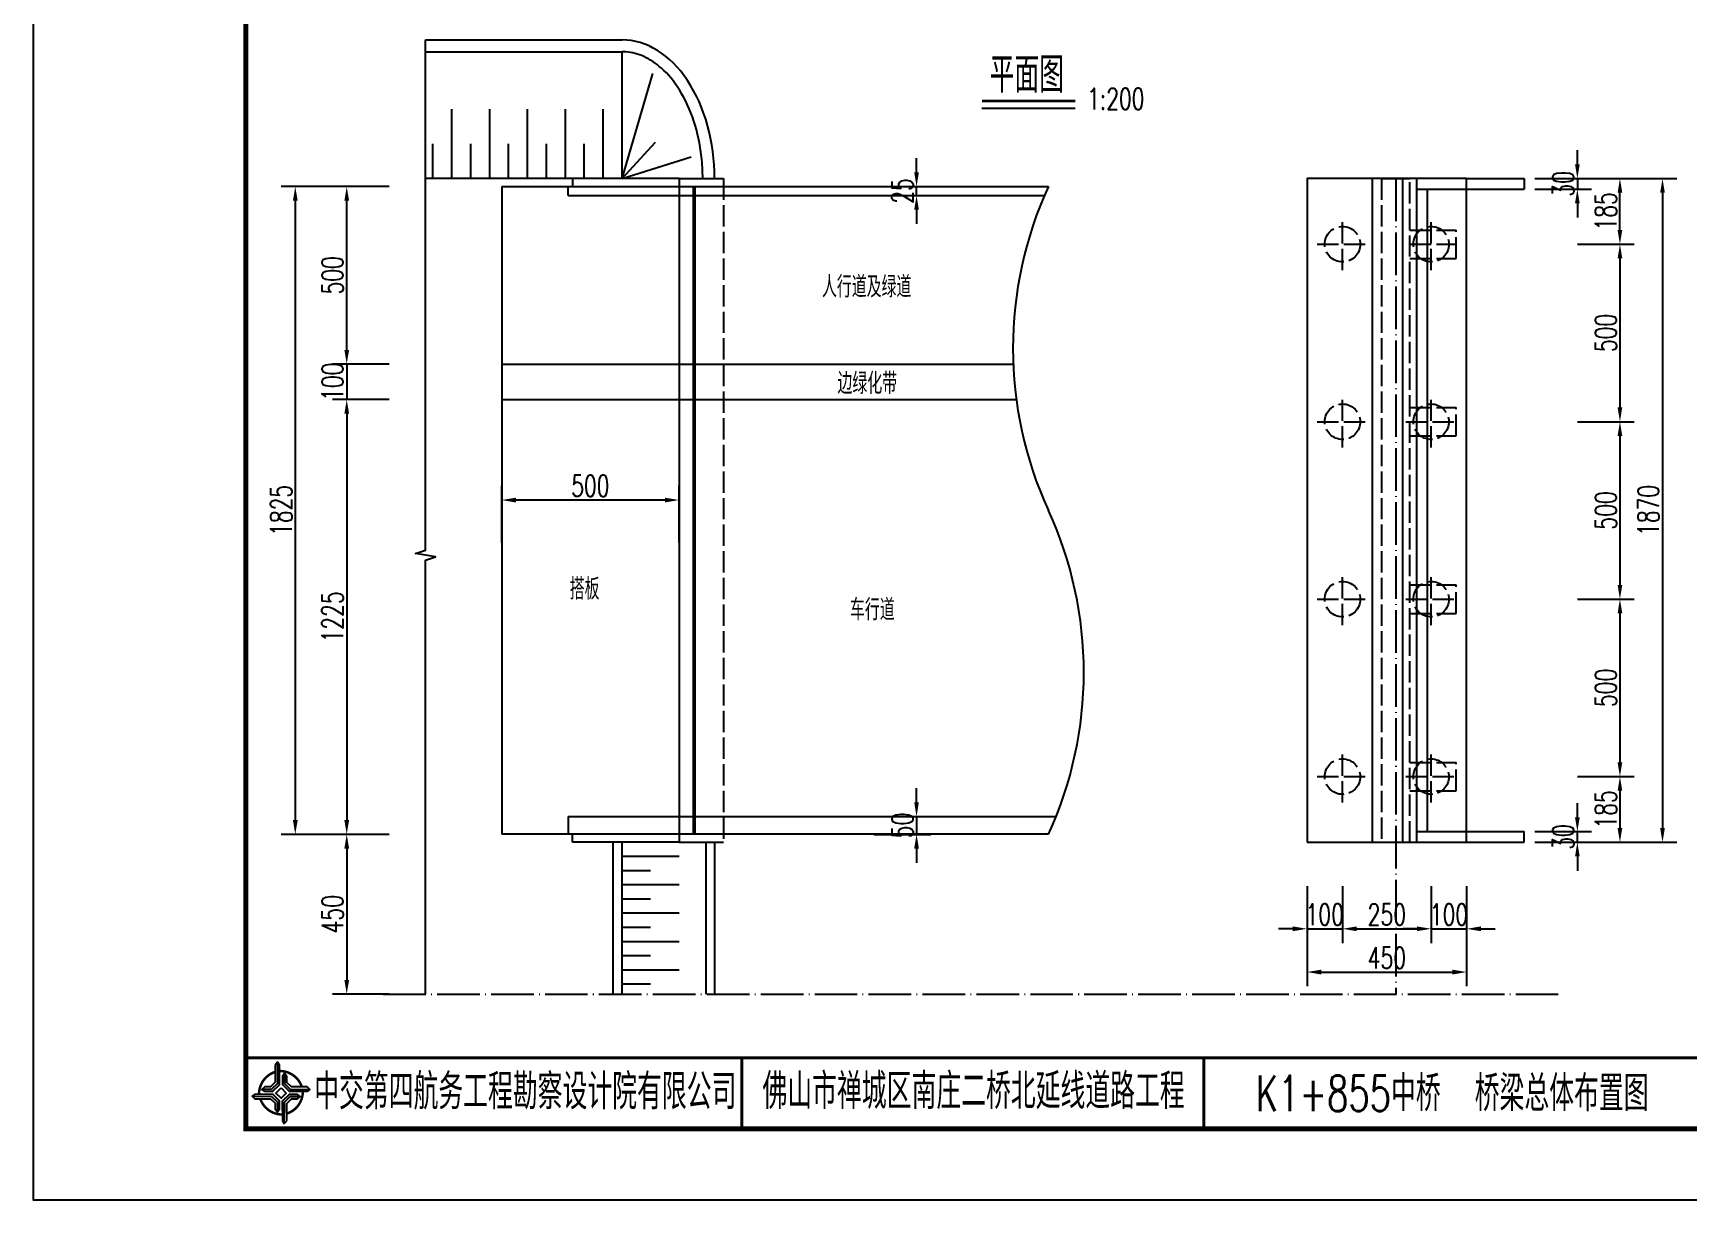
# Model space of a CAD drawing. Header units: millimetres. Extents: x -51 to 12129, y -1309 to -715.
# Drawn here: x -50.7 to 182.6, y -1308.7 to -1144.3 of the extents above; entities that cross this region are included whole.
import ezdxf
from ezdxf.enums import TextEntityAlignment as Align

# ---------------------------------------------------------------- set-up
doc = ezdxf.new("R2010")
doc.units = ezdxf.units.MM
doc.header["$LTSCALE"] = 0.25
doc.linetypes.add('ACAD_ISO02W100', pattern=[15, 12, -3])
doc.linetypes.add('ACAD_ISO04W100', pattern=[30, 24, -3, 0, -3])
for name, color, linetype in [('中心线', 3, 'ACAD_ISO04W100'), ('图框', 7, 'Continuous'), ('尺寸标注', 2, 'Continuous'), ('文字', 7, 'Continuous'), ('文字字符', 7, 'Continuous'), ('标注', 4, 'Continuous'), ('轮廓线', 1, 'Continuous')]:
    doc.layers.add(name, color=color, linetype=linetype)
doc.styles.get("Standard").update_dxf_attribs({"font": 'simplex1.shx', "width": 0.7, "bigfont": 'hztxt.shx'})
doc.dimstyles.new('比例1：200', dxfattribs={"dimtxt": 3, "dimasz": 2, "dimexe": 2, "dimexo": 1, "dimgap": 0.5, "dimtad": 1, "dimlfac": 20, "dimzin": 13, "dimdsep": 46, "dimtxsty": 'Standard', "dimcen": -0.09, "dimclrd": 256, "dimclre": 256, "dimclrt": 7, "dimaunit": 1, "dimadec": 0, "dimazin": 2, "dimtfac": 0.0005, "dimtix": 1, "dimtmove": 2, "dimatfit": 3, "dimfxl": 0, "dimtolj": 1, "dimtzin": 13, "dimarcsym": 0})

# ---------------------------------------------------------------- blocks, each defined once
blk = doc.blocks.new('tb')
at = {"lineweight": -3}
h = blk.add_hatch(color=256, dxfattribs=at)
h.paths.add_polyline_path([(-1.23, -0.13), (-3.78, -0.14), (-4.14, -0.41), (-1.4, -0.44), (-0.56, -1.24), (-0.54, -2.62), (-0.27, -2.2), (-0.26, -1.06)])
h.paths.add_polyline_path([(0.13, -1.08), (0.14, -3.86), (0.41, -4.26), (0.44, -1.24), (1.25, -0.43), (2.66, -0.43), (2.26, -0.16), (1.07, -0.15)])
h.paths.add_polyline_path([(1.08, 0.3), (3.62, 0.3), (4.02, 0.56), (1.25, 0.57), (0.43, 1.39), (0.43, 2.8), (0.16, 2.41), (0.15, 1.24)])
h.paths.add_polyline_path([(-0.28, 1.21), (-0.28, 3.99), (-0.56, 4.39), (-0.57, 1.41), (-1.38, 0.6), (-2.74, 0.56), (-2.33, 0.3), (-1.2, 0.29)])
for p, q in [((-0.56, 4.39), (-0.57, 1.41)), ((0.43, 2.8), (0.43, 1.39)), ((-1.38, 0.6), (-2.74, 0.56)), ((-0.57, 1.41), (-1.38, 0.6)), ((0.43, 1.39), (1.25, 0.57)), ((1.25, 0.57), (4.02, 0.56)), ((-4.14, -0.41), (-1.4, -0.44)), ((-1.4, -0.44), (-0.56, -1.24)), ((-0.56, -1.24), (-0.54, -2.62)), ((0.41, -4.26), (0.44, -1.24)), ((0.44, -1.24), (1.25, -0.43)), ((1.25, -0.43), (2.66, -0.43))]:
    blk.add_line(p, q, dxfattribs=at)
at = {"lineweight": -3, "const_width": 0.35, "flags": 128}
for points in [[(-0.9, 3.02, 0.324167), (-3.16, -0.14)], [(2.88, 0.92, 0.324403), (-0.24, 3.15)], [(0.75, -2.86, 0.325418), (3.02, 0.26)], [(-2.98, -0.76, 0.322976), (0.14, -2.98)]]:
    blk.add_lwpolyline(points, format="xyb", dxfattribs=at)
at = {"lineweight": -3, "flags": 128}
for points in [[(-0.9, 3.99), (-0.9, 1.58), (-1.53, 0.91), (-2.34, 0.91), (-2.74, 0.56), (-2.33, 0.3), (-1.2, 0.29), (-0.28, 1.21), (-0.28, 3.99), (-0.56, 4.39)], [(3.62, 0.92), (1.43, 0.92), (0.77, 1.54), (0.77, 2.38), (0.43, 2.8), (0.16, 2.41), (0.15, 1.24), (1.08, 0.3), (3.62, 0.3), (4.02, 0.56)], [(-0.04, 0.77), (0.68, 0.04), (-0.04, -0.69), (-0.77, 0.05)], [(-3.73, -0.76), (-1.54, -0.76), (-0.89, -1.39), (-0.89, -2.21), (-0.54, -2.62), (-0.27, -2.2), (-0.26, -1.06), (-1.23, -0.13), (-3.78, -0.14), (-4.14, -0.41)], [(0.75, -3.85), (0.75, -1.43), (1.4, -0.78), (2.26, -0.78), (2.66, -0.43), (2.26, -0.16), (1.07, -0.15), (0.13, -1.08), (0.14, -3.86), (0.41, -4.26)]]:
    blk.add_lwpolyline(points, close=True, dxfattribs=at)
blk = doc.blocks.new('*D1242')
at = {"layer": 'Defpoints', "color": 0}
for p in [(15.37, -1210.07), (15.37, -1219.89), (40.37, -1232.63)]:
    blk.add_point(p, dxfattribs=at)
at = {"layer": '标注', "lineweight": -2}
for p, q in [((15.37, -1216.07), (15.37, -1208.07)), ((40.37, -1216.07), (40.37, -1208.07)), ((38.37, -1210.07), (17.37, -1210.07))]:
    blk.add_line(p, q, dxfattribs=at)
at = {"layer": '标注'}
for points in [[(17.37, -1209.74), (17.37, -1210.41), (15.37, -1210.07)], [(38.37, -1209.74), (38.37, -1210.41), (40.37, -1210.07)]]:
    blk.add_solid(points, dxfattribs=at)
at = {"layer": '标注', "color": 7, "insert": (27.87, -1208.07), "char_height": 3, "attachment_point": 5}
blk.add_mtext('\\A1;500', dxfattribs=at)
blk = doc.blocks.new('*D1268')
at = {"layer": 'Defpoints', "color": 0}
for p in [(4.64, -1165.91), (-13.72, -1257.16), (15.37, -1257.16)]:
    blk.add_point(p, dxfattribs=at)
at = {"layer": '标注', "lineweight": -2}
for p, q in [((-7.72, -1165.91), (-15.72, -1165.91)), ((-13.72, -1167.91), (-13.72, -1255.16)), ((-7.72, -1257.16), (-15.72, -1257.16))]:
    blk.add_line(p, q, dxfattribs=at)
at = {"layer": '标注'}
for points in [[(-14.05, -1167.91), (-13.38, -1167.91), (-13.72, -1165.91)], [(-14.05, -1255.16), (-13.38, -1255.16), (-13.72, -1257.16)]]:
    blk.add_solid(points, dxfattribs=at)
at = {"layer": '标注', "color": 7, "insert": (-15.72, -1211.53), "char_height": 3, "attachment_point": 5, "rotation": 90}
blk.add_mtext('\\A1;1825', dxfattribs=at)
blk = doc.blocks.new('*D1269')
at = {"layer": 'Defpoints', "color": 0}
for p in [(-6.47, -1165.91), (15.37, -1165.91), (15.37, -1190.91)]:
    blk.add_point(p, dxfattribs=at)
at = {"layer": '标注', "lineweight": -2}
for p, q in [((-0.47, -1165.91), (-8.47, -1165.91)), ((-6.47, -1188.91), (-6.47, -1167.91)), ((-0.47, -1190.91), (-8.47, -1190.91))]:
    blk.add_line(p, q, dxfattribs=at)
at = {"layer": '标注'}
for points in [[(-6.8, -1167.91), (-6.13, -1167.91), (-6.47, -1165.91)], [(-6.8, -1188.91), (-6.13, -1188.91), (-6.47, -1190.91)]]:
    blk.add_solid(points, dxfattribs=at)
at = {"layer": '标注', "color": 7, "insert": (-8.47, -1178.41), "char_height": 3, "attachment_point": 5, "rotation": 90}
blk.add_mtext('\\A1;500', dxfattribs=at)
blk = doc.blocks.new('*D1270')
at = {"layer": 'Defpoints', "color": 0}
for p in [(15.37, -1190.91), (-6.47, -1195.91), (15.37, -1195.91)]:
    blk.add_point(p, dxfattribs=at)
at = {"layer": '标注', "lineweight": -2}
for p, q in [((-6.47, -1188.91), (-6.47, -1186.91)), ((-0.47, -1190.91), (-8.47, -1190.91)), ((-6.47, -1190.91), (-6.47, -1195.91)), ((-0.47, -1195.91), (-8.47, -1195.91)), ((-6.47, -1197.91), (-6.47, -1199.91))]:
    blk.add_line(p, q, dxfattribs=at)
at = {"layer": '标注'}
for points in [[(-6.8, -1188.91), (-6.13, -1188.91), (-6.47, -1190.91)], [(-6.8, -1197.91), (-6.13, -1197.91), (-6.47, -1195.91)]]:
    blk.add_solid(points, dxfattribs=at)
at = {"layer": '标注', "color": 7, "insert": (-8.47, -1193.41), "char_height": 3, "attachment_point": 5, "rotation": 90}
blk.add_mtext('\\A1;100', dxfattribs=at)
blk = doc.blocks.new('*D1243')
at = {"layer": 'Defpoints', "color": 0}
for p in [(15.37, -1195.91), (-6.47, -1257.16), (15.37, -1257.16)]:
    blk.add_point(p, dxfattribs=at)
at = {"layer": '标注', "lineweight": -2}
for p, q in [((-0.47, -1195.91), (-8.47, -1195.91)), ((-6.47, -1197.91), (-6.47, -1255.16)), ((-0.47, -1257.16), (-8.47, -1257.16))]:
    blk.add_line(p, q, dxfattribs=at)
at = {"layer": '标注'}
for points in [[(-6.8, -1197.91), (-6.13, -1197.91), (-6.47, -1195.91)], [(-6.8, -1255.16), (-6.13, -1255.16), (-6.47, -1257.16)]]:
    blk.add_solid(points, dxfattribs=at)
at = {"layer": '标注', "color": 7, "insert": (-8.47, -1226.53), "char_height": 3, "attachment_point": 5, "rotation": 90}
blk.add_mtext('\\A1;1225', dxfattribs=at)
blk = doc.blocks.new('*D1271')
at = {"layer": 'Defpoints', "color": 0}
for p in [(15.37, -1257.16), (-6.47, -1279.66), (4.64, -1279.66)]:
    blk.add_point(p, dxfattribs=at)
at = {"layer": '标注', "lineweight": -2}
for p, q in [((-0.47, -1257.16), (-8.47, -1257.16)), ((-6.47, -1259.16), (-6.47, -1277.66)), ((-0.47, -1279.66), (-8.47, -1279.66))]:
    blk.add_line(p, q, dxfattribs=at)
at = {"layer": '标注'}
for points in [[(-6.8, -1259.16), (-6.13, -1259.16), (-6.47, -1257.16)], [(-6.8, -1277.66), (-6.13, -1277.66), (-6.47, -1279.66)]]:
    blk.add_solid(points, dxfattribs=at)
at = {"layer": '标注', "color": 7, "insert": (-8.47, -1268.41), "char_height": 3, "attachment_point": 5, "rotation": 90}
blk.add_mtext('\\A1;450', dxfattribs=at)
blk = doc.blocks.new('*D1272')
at = {"layer": 'Defpoints', "color": 0}
for p in [(68.69, -1165.91), (73.84, -1165.91), (68.69, -1167.16)]:
    blk.add_point(p, dxfattribs=at)
at = {"layer": '标注', "lineweight": -2}
for p, q in [((73.84, -1163.91), (73.84, -1161.91)), ((69.69, -1165.91), (75.84, -1165.91)), ((73.84, -1167.16), (73.84, -1165.91)), ((69.69, -1167.16), (75.84, -1167.16)), ((73.84, -1169.16), (73.84, -1171.16))]:
    blk.add_line(p, q, dxfattribs=at)
at = {"layer": '标注'}
for points in [[(73.51, -1163.91), (74.17, -1163.91), (73.84, -1165.91)], [(73.51, -1169.16), (74.17, -1169.16), (73.84, -1167.16)]]:
    blk.add_solid(points, dxfattribs=at)
at = {"layer": '标注', "color": 7, "insert": (71.84, -1166.53), "char_height": 3, "attachment_point": 5, "rotation": 90}
blk.add_mtext('\\A1;25', dxfattribs=at)
blk = doc.blocks.new('*D1273')
at = {"layer": 'Defpoints', "color": 0}
for p in [(66.67, -1254.66), (66.67, -1257.16), (73.84, -1257.16)]:
    blk.add_point(p, dxfattribs=at)
at = {"layer": '标注', "lineweight": -2}
for p, q in [((73.84, -1252.66), (73.84, -1250.66)), ((67.84, -1254.66), (75.84, -1254.66)), ((73.84, -1254.66), (73.84, -1257.16)), ((67.84, -1257.16), (75.84, -1257.16)), ((73.84, -1259.16), (73.84, -1261.16))]:
    blk.add_line(p, q, dxfattribs=at)
at = {"layer": '标注'}
for points in [[(73.51, -1252.66), (74.17, -1252.66), (73.84, -1254.66)], [(73.51, -1259.16), (74.17, -1259.16), (73.84, -1257.16)]]:
    blk.add_solid(points, dxfattribs=at)
at = {"layer": '标注', "color": 7, "insert": (71.84, -1255.91), "char_height": 3, "attachment_point": 5, "rotation": 90}
blk.add_mtext('\\A1;50', dxfattribs=at)
blk = doc.blocks.new('*D1274')
at = {"layer": 'Defpoints', "color": 0}
for p in [(151.37, -1164.78), (151.37, -1258.28), (178.97, -1258.28)]:
    blk.add_point(p, dxfattribs=at)
at = {"layer": '标注', "lineweight": -2}
for p, q in [((172.97, -1164.78), (180.97, -1164.78)), ((178.97, -1166.78), (178.97, -1256.28)), ((172.97, -1258.28), (180.97, -1258.28))]:
    blk.add_line(p, q, dxfattribs=at)
at = {"layer": '标注'}
for points in [[(178.64, -1166.78), (179.3, -1166.78), (178.97, -1164.78)], [(178.64, -1256.28), (179.3, -1256.28), (178.97, -1258.28)]]:
    blk.add_solid(points, dxfattribs=at)
at = {"layer": '标注', "color": 7, "insert": (176.97, -1211.53), "char_height": 3, "attachment_point": 5, "rotation": 90}
blk.add_mtext('\\A1;1870', dxfattribs=at)
blk = doc.blocks.new('*D1275')
at = {"layer": 'Defpoints', "color": 0}
for p in [(146.37, -1164.78), (172.97, -1164.78), (146.37, -1174.03)]:
    blk.add_point(p, dxfattribs=at)
at = {"layer": '标注', "lineweight": -2}
for p, q in [((166.97, -1164.78), (174.97, -1164.78)), ((172.97, -1172.03), (172.97, -1166.78)), ((166.97, -1174.03), (174.97, -1174.03))]:
    blk.add_line(p, q, dxfattribs=at)
at = {"layer": '标注'}
for points in [[(172.64, -1166.78), (173.3, -1166.78), (172.97, -1164.78)], [(172.64, -1172.03), (173.3, -1172.03), (172.97, -1174.03)]]:
    blk.add_solid(points, dxfattribs=at)
at = {"layer": '标注', "color": 7, "insert": (170.97, -1169.41), "char_height": 3, "attachment_point": 5, "rotation": 90}
blk.add_mtext('\\A1;185', dxfattribs=at)
blk = doc.blocks.new('*D1276')
at = {"layer": 'Defpoints', "color": 0}
for p in [(146.37, -1174.03), (145.87, -1199.03), (172.97, -1199.03)]:
    blk.add_point(p, dxfattribs=at)
at = {"layer": '标注', "lineweight": -2}
for p, q in [((166.97, -1174.03), (174.97, -1174.03)), ((172.97, -1176.03), (172.97, -1197.03)), ((166.97, -1199.03), (174.97, -1199.03))]:
    blk.add_line(p, q, dxfattribs=at)
at = {"layer": '标注'}
for points in [[(172.64, -1176.03), (173.3, -1176.03), (172.97, -1174.03)], [(172.64, -1197.03), (173.3, -1197.03), (172.97, -1199.03)]]:
    blk.add_solid(points, dxfattribs=at)
at = {"layer": '标注', "color": 7, "insert": (170.97, -1186.53), "char_height": 3, "attachment_point": 5, "rotation": 90}
blk.add_mtext('\\A1;500', dxfattribs=at)
blk = doc.blocks.new('*D1277')
at = {"layer": 'Defpoints', "color": 0}
for p in [(146.37, -1199.03), (146.37, -1224.03), (172.97, -1224.03)]:
    blk.add_point(p, dxfattribs=at)
at = {"layer": '标注', "lineweight": -2}
for p, q in [((166.97, -1199.03), (174.97, -1199.03)), ((172.97, -1201.03), (172.97, -1222.03)), ((166.97, -1224.03), (174.97, -1224.03))]:
    blk.add_line(p, q, dxfattribs=at)
at = {"layer": '标注'}
for points in [[(172.64, -1201.03), (173.3, -1201.03), (172.97, -1199.03)], [(172.64, -1222.03), (173.3, -1222.03), (172.97, -1224.03)]]:
    blk.add_solid(points, dxfattribs=at)
at = {"layer": '标注', "color": 7, "insert": (170.97, -1211.53), "char_height": 3, "attachment_point": 5, "rotation": 90}
blk.add_mtext('\\A1;500', dxfattribs=at)
blk = doc.blocks.new('*D1278')
at = {"layer": 'Defpoints', "color": 0}
for p in [(146.37, -1224.03), (145.87, -1249.03), (172.97, -1249.03)]:
    blk.add_point(p, dxfattribs=at)
at = {"layer": '标注', "lineweight": -2}
for p, q in [((166.97, -1224.03), (174.97, -1224.03)), ((172.97, -1226.03), (172.97, -1247.03)), ((166.97, -1249.03), (174.97, -1249.03))]:
    blk.add_line(p, q, dxfattribs=at)
at = {"layer": '标注'}
for points in [[(172.64, -1226.03), (173.3, -1226.03), (172.97, -1224.03)], [(172.64, -1247.03), (173.3, -1247.03), (172.97, -1249.03)]]:
    blk.add_solid(points, dxfattribs=at)
at = {"layer": '标注', "color": 7, "insert": (170.97, -1236.53), "char_height": 3, "attachment_point": 5, "rotation": 90}
blk.add_mtext('\\A1;500', dxfattribs=at)
blk = doc.blocks.new('*D1279')
at = {"layer": 'Defpoints', "color": 0}
for p in [(146.37, -1249.03), (146.37, -1258.28), (172.97, -1258.28)]:
    blk.add_point(p, dxfattribs=at)
at = {"layer": '标注', "lineweight": -2}
for p, q in [((166.97, -1249.03), (174.97, -1249.03)), ((172.97, -1251.03), (172.97, -1256.28)), ((166.97, -1258.28), (174.97, -1258.28))]:
    blk.add_line(p, q, dxfattribs=at)
at = {"layer": '标注'}
for points in [[(172.64, -1251.03), (173.3, -1251.03), (172.97, -1249.03)], [(172.64, -1256.28), (173.3, -1256.28), (172.97, -1258.28)]]:
    blk.add_solid(points, dxfattribs=at)
at = {"layer": '标注', "color": 7, "insert": (170.97, -1253.66), "char_height": 3, "attachment_point": 5, "rotation": 90}
blk.add_mtext('\\A1;185', dxfattribs=at)
blk = doc.blocks.new('*D1280')
at = {"layer": 'Defpoints', "color": 0}
for p in [(159.47, -1256.78), (166.97, -1256.78), (159.47, -1258.28)]:
    blk.add_point(p, dxfattribs=at)
at = {"layer": '标注', "lineweight": -2}
for p, q in [((166.97, -1254.78), (166.97, -1252.78)), ((160.97, -1256.78), (168.97, -1256.78)), ((166.97, -1258.28), (166.97, -1256.78)), ((160.97, -1258.28), (168.97, -1258.28)), ((166.97, -1260.28), (166.97, -1262.28))]:
    blk.add_line(p, q, dxfattribs=at)
at = {"layer": '标注'}
for points in [[(166.64, -1254.78), (167.3, -1254.78), (166.97, -1256.78)], [(166.64, -1260.28), (167.3, -1260.28), (166.97, -1258.28)]]:
    blk.add_solid(points, dxfattribs=at)
at = {"layer": '标注', "color": 7, "insert": (164.97, -1257.53), "char_height": 3, "attachment_point": 5, "rotation": 90}
blk.add_mtext('\\A1;30', dxfattribs=at)
blk = doc.blocks.new('*D1281')
at = {"layer": 'Defpoints', "color": 0}
for p in [(159.47, -1164.78), (159.47, -1166.28), (166.97, -1166.28)]:
    blk.add_point(p, dxfattribs=at)
at = {"layer": '标注', "lineweight": -2}
for p, q in [((166.97, -1162.78), (166.97, -1160.78)), ((160.97, -1164.78), (168.97, -1164.78)), ((166.97, -1164.78), (166.97, -1166.28)), ((160.97, -1166.28), (168.97, -1166.28)), ((166.97, -1168.28), (166.97, -1170.28))]:
    blk.add_line(p, q, dxfattribs=at)
at = {"layer": '标注'}
for points in [[(166.64, -1162.78), (167.3, -1162.78), (166.97, -1164.78)], [(166.64, -1168.28), (167.3, -1168.28), (166.97, -1166.28)]]:
    blk.add_solid(points, dxfattribs=at)
at = {"layer": '标注', "color": 7, "insert": (164.97, -1165.53), "char_height": 3, "attachment_point": 5, "rotation": 90}
blk.add_mtext('\\A1;30', dxfattribs=at)
blk = doc.blocks.new('*D1282')
at = {"layer": 'Defpoints', "color": 0}
for p in [(133.87, -1252.68), (128.87, -1258.28), (133.87, -1270.47)]:
    blk.add_point(p, dxfattribs=at)
at = {"layer": '标注', "lineweight": -2}
for p, q in [((128.87, -1264.47), (128.87, -1272.47)), ((133.87, -1264.47), (133.87, -1272.47)), ((126.87, -1270.47), (124.87, -1270.47)), ((128.87, -1270.47), (133.87, -1270.47)), ((135.87, -1270.47), (137.87, -1270.47))]:
    blk.add_line(p, q, dxfattribs=at)
at = {"layer": '标注'}
for points in [[(126.87, -1270.13), (126.87, -1270.8), (128.87, -1270.47)], [(135.87, -1270.13), (135.87, -1270.8), (133.87, -1270.47)]]:
    blk.add_solid(points, dxfattribs=at)
at = {"layer": '标注', "color": 7, "insert": (131.37, -1268.47), "char_height": 3, "attachment_point": 5}
blk.add_mtext('\\A1;100', dxfattribs=at)
blk = doc.blocks.new('*D1283')
at = {"layer": 'Defpoints', "color": 0}
for p in [(133.87, -1252.68), (146.37, -1252.68), (146.37, -1270.47)]:
    blk.add_point(p, dxfattribs=at)
at = {"layer": '标注', "lineweight": -2}
for p, q in [((133.87, -1264.47), (133.87, -1272.47)), ((146.37, -1264.47), (146.37, -1272.47)), ((135.87, -1270.47), (144.37, -1270.47))]:
    blk.add_line(p, q, dxfattribs=at)
at = {"layer": '标注'}
for points in [[(135.87, -1270.13), (135.87, -1270.8), (133.87, -1270.47)], [(144.37, -1270.13), (144.37, -1270.8), (146.37, -1270.47)]]:
    blk.add_solid(points, dxfattribs=at)
at = {"layer": '标注', "color": 7, "insert": (140.12, -1268.47), "char_height": 3, "attachment_point": 5}
blk.add_mtext('\\A1;250', dxfattribs=at)
blk = doc.blocks.new('*D1244')
at = {"layer": 'Defpoints', "color": 0}
for p in [(146.37, -1252.68), (151.37, -1258.28), (151.37, -1270.47)]:
    blk.add_point(p, dxfattribs=at)
at = {"layer": '标注', "lineweight": -2}
for p, q in [((146.37, -1264.47), (146.37, -1272.47)), ((151.37, -1264.47), (151.37, -1272.47)), ((144.37, -1270.47), (142.37, -1270.47)), ((146.37, -1270.47), (151.37, -1270.47)), ((153.37, -1270.47), (155.37, -1270.47))]:
    blk.add_line(p, q, dxfattribs=at)
at = {"layer": '标注'}
for points in [[(144.37, -1270.13), (144.37, -1270.8), (146.37, -1270.47)], [(153.37, -1270.13), (153.37, -1270.8), (151.37, -1270.47)]]:
    blk.add_solid(points, dxfattribs=at)
at = {"layer": '标注', "color": 7, "insert": (148.87, -1268.47), "char_height": 3, "attachment_point": 5}
blk.add_mtext('\\A1;100', dxfattribs=at)
blk = doc.blocks.new('*D1245')
at = {"layer": 'Defpoints', "color": 0}
for p in [(128.87, -1258.28), (151.37, -1258.28), (151.37, -1276.56)]:
    blk.add_point(p, dxfattribs=at)
at = {"layer": '标注', "lineweight": -2}
for p, q in [((128.87, -1270.56), (128.87, -1278.56)), ((151.37, -1270.56), (151.37, -1278.56)), ((130.87, -1276.56), (149.37, -1276.56))]:
    blk.add_line(p, q, dxfattribs=at)
at = {"layer": '标注'}
for points in [[(130.87, -1276.23), (130.87, -1276.9), (128.87, -1276.56)], [(149.37, -1276.23), (149.37, -1276.9), (151.37, -1276.56)]]:
    blk.add_solid(points, dxfattribs=at)
at = {"layer": '标注', "color": 7, "insert": (140.12, -1274.56), "char_height": 3, "attachment_point": 5}
blk.add_mtext('\\A1;450', dxfattribs=at)
blk = doc.blocks.new('123')
at = {"layer": '图框', "color": 2}
blk.add_lwpolyline([(369.33, -1011.65), (369.33, -714.65), (-50.67, -714.65), (-50.67, -1011.65)], close=True, dxfattribs=at)

msp = doc.modelspace()

# ---------------------------------------------------------------- linework, layer by layer
for points, const_width in [([(359.33091, -1021.65472), (-20.66909, -1021.65472), (-20.66909, -1298.65472), (359.33091, -1298.65472), (359.33091, -1021.65472)], 0.7), ([(-20.66909, -1288.65472), (359.33091, -1288.65472)], 0.4)]:
    msp.add_lwpolyline(points, dxfattribs=dict(const_width=const_width))
at = {"ltscale": 2}
msp.add_lwpolyline([(4.63628, -1279.65606), (4.63628, -1218.51409), (6.03628, -1218.04742), (3.23628, -1217.58076), (4.63628, -1217.11409), (4.63628, -1145.24772)], dxfattribs=at)
at = {"layer": '中心线'}
for p, q in [((141.36964, -1164.78106), (141.36964, -1279.65606)), ((-1.31384, -1279.65606), (164.69537, -1279.65606))]:
    msp.add_line(p, q, dxfattribs=at)
at = {"layer": '中心线', "linetype": 'ACAD_ISO02W100'}
for p, q in [((133.86964, -1177.68097), (133.86964, -1170.38114)), ((146.36964, -1177.68097), (146.36964, -1170.38114)), ((130.29545, -1174.03106), (137.44383, -1174.03106)), ((143.36964, -1174.03106), (149.86964, -1174.03106)), ((133.86964, -1202.68097), (133.86964, -1195.38114)), ((146.36964, -1202.68097), (146.36964, -1195.38114)), ((130.29545, -1199.03106), (137.44383, -1199.03106)), ((142.79545, -1199.03106), (149.94383, -1199.03106)), ((133.86964, -1227.68097), (133.86964, -1220.38114)), ((146.36964, -1227.68097), (146.36964, -1220.38114)), ((130.29545, -1224.03106), (137.44383, -1224.03106)), ((142.79545, -1224.03106), (149.94383, -1224.03106)), ((133.86964, -1252.68097), (133.86964, -1245.38114)), ((146.36964, -1252.68097), (146.36964, -1245.38114)), ((130.29545, -1249.03106), (137.44383, -1249.03106)), ((142.79545, -1249.03106), (149.94383, -1249.03106))]:
    msp.add_line(p, q, dxfattribs=at)
at = {"layer": '图框', "const_width": 0.4}
for points in [[(49.22434, -1288.65472), (49.22434, -1298.65472)], [(114.33091, -1298.65472), (114.33091, -1288.65472)]]:
    msp.add_lwpolyline(points, dxfattribs=at)
at = {"layer": '尺寸标注', "linetype": 'Continuous'}
for p, q in [((32.34964, -1164.78106), (36.67681, -1149.97901)), ((8.34964, -1164.78106), (8.34964, -1155.01439)), ((13.68298, -1164.78106), (13.68298, -1155.01439)), ((19.01631, -1164.78106), (19.01631, -1155.01439)), ((24.34964, -1164.78106), (24.34964, -1155.01439)), ((29.68298, -1164.78106), (29.68298, -1155.01439)), ((5.68298, -1164.78106), (5.68298, -1159.89772)), ((11.01631, -1164.78106), (11.01631, -1159.89772)), ((16.34964, -1164.78106), (16.34964, -1159.89772)), ((21.68298, -1164.78106), (21.68298, -1159.89772)), ((27.01631, -1164.78106), (27.01631, -1159.89772)), ((32.34964, -1164.78106), (37.05949, -1159.6553)), ((32.34964, -1164.78106), (42.0793, -1161.69612)), ((40.36964, -1260.28106), (32.34964, -1260.28106)), ((36.35964, -1262.28106), (32.34964, -1262.28106)), ((40.36964, -1264.28106), (32.34964, -1264.28106)), ((36.35964, -1266.28106), (32.34964, -1266.28106)), ((40.36964, -1268.28106), (32.34964, -1268.28106)), ((36.35964, -1270.28106), (32.34964, -1270.28106)), ((40.36964, -1272.28106), (32.34964, -1272.28106)), ((36.35964, -1274.28106), (32.34964, -1274.28106)), ((40.36964, -1276.28106), (32.34964, -1276.28106)), ((36.35964, -1278.28106), (32.34964, -1278.28106))]:
    msp.add_line(p, q, dxfattribs=at)
at = {"layer": '文字'}
msp.add_line((83.04689, -1154.8548), (96.20451, -1154.8548), dxfattribs=at)
at = {"layer": '文字', "const_width": 0.4}
msp.add_lwpolyline([(83.04689, -1153.8548), (96.20451, -1153.8548)], dxfattribs=at)
at = {"layer": '标注'}
for centre, start, end in [((141.96066, -1188.71856), 155.2750152, 204.7249848), ((42.87863, -1234.34356), 335.2750152, 24.7249848)]:
    msp.add_arc(centre, 54.54102, start, end, dxfattribs=at)
at = {"layer": '轮廓线'}
for p, q in [((4.63628, -1145.24772), (32.34964, -1145.24772)), ((4.63628, -1146.91439), (32.34964, -1146.91439)), ((32.34964, -1164.78106), (32.34964, -1146.91439)), ((40.36964, -1164.78106), (4.63628, -1164.78106)), ((15.36964, -1165.90606), (92.41964, -1165.90606)), ((15.36964, -1165.90606), (15.36964, -1257.15606)), ((24.71964, -1167.15606), (24.71964, -1165.90606)), ((25.36964, -1164.78106), (25.36964, -1165.90606)), ((40.36964, -1164.78106), (40.36964, -1258.28106)), ((40.36964, -1164.78106), (46.61964, -1164.78106)), ((42.36964, -1165.90606), (42.36964, -1257.15606)), ((42.56964, -1165.90606), (42.56964, -1257.15606)), ((138.11964, -1258.28106), (138.11964, -1164.78106)), ((139.36964, -1164.78106), (143.36964, -1164.78106)), ((142.36964, -1258.28106), (142.36964, -1164.78106)), ((144.36964, -1258.28106), (144.36964, -1164.78106)), ((151.36964, -1164.78106), (159.46964, -1164.78106)), ((159.46964, -1164.78106), (159.46964, -1166.28106)), ((24.71964, -1167.15606), (91.86295, -1167.15606)), ((144.36964, -1166.28106), (159.46964, -1166.28106)), ((145.86964, -1256.78106), (145.86964, -1166.28106)), ((15.36964, -1190.90606), (87.46353, -1190.90606)), ((15.36964, -1195.90606), (87.89531, -1195.90606)), ((24.71964, -1254.65606), (93.49606, -1254.65606)), ((24.71964, -1254.65606), (24.71964, -1257.15606)), ((144.36964, -1256.78106), (159.46964, -1256.78106)), ((159.46964, -1258.28106), (159.46964, -1256.78106)), ((92.41964, -1257.15606), (15.36964, -1257.15606)), ((25.36964, -1258.28106), (25.36964, -1257.15606)), ((40.36964, -1258.28106), (25.36964, -1258.28106)), ((31.09964, -1279.65606), (31.09964, -1258.28106)), ((32.34964, -1279.65606), (32.34964, -1258.28106)), ((40.36964, -1258.28106), (46.61964, -1258.28106)), ((44.11964, -1258.28106), (44.11964, -1279.65606)), ((45.36964, -1258.28106), (45.36964, -1279.65606)), ((139.36964, -1258.28106), (143.36964, -1258.28106)), ((151.36964, -1258.28106), (159.46964, -1258.28106))]:
    msp.add_line(p, q, dxfattribs=at)
at = {"layer": '轮廓线', "linetype": 'ACAD_ISO02W100'}
for p, q in [((46.61964, -1164.78106), (46.61964, -1258.28106)), ((139.36964, -1164.78106), (139.36964, -1258.28106)), ((143.36964, -1258.28106), (143.36964, -1164.78106)), ((143.36964, -1172.03106), (149.86964, -1172.03106)), ((149.86964, -1176.03106), (149.86964, -1172.03106)), ((143.36964, -1176.03106), (149.86964, -1176.03106)), ((143.36964, -1197.03106), (149.86964, -1197.03106)), ((149.86964, -1201.03106), (149.86964, -1197.03106)), ((143.36964, -1201.03106), (149.86964, -1201.03106)), ((143.36964, -1222.03106), (149.86964, -1222.03106)), ((149.86964, -1226.03106), (149.86964, -1222.03106)), ((143.36964, -1226.03106), (149.86964, -1226.03106)), ((143.36964, -1247.03106), (149.86964, -1247.03106)), ((149.86964, -1251.03106), (149.86964, -1247.03106)), ((143.36964, -1251.03106), (149.86964, -1251.03106))]:
    msp.add_line(p, q, dxfattribs=at)
at = {"layer": '轮廓线'}
msp.add_lwpolyline([(128.86964, -1258.28106), (151.36964, -1258.28106), (151.36964, -1164.78106), (128.86964, -1164.78106)], close=True, dxfattribs=at)
at = {"layer": '轮廓线', "linetype": 'ACAD_ISO02W100'}
for centre in [(133.86964, -1174.03106), (146.36964, -1174.03106), (133.86964, -1199.03106), (146.36964, -1199.03106), (133.86964, -1224.03106), (146.36964, -1224.03106), (133.86964, -1249.03106), (146.36964, -1249.03106)]:
    msp.add_circle(centre, 2.5, dxfattribs=at)
at = {"layer": '轮廓线'}
msp.add_ellipse((32.34964, -1164.78106), major_axis=(0, 19.53333), ratio=0.666552901, start_param=4.71238898, end_param=6.283185307, dxfattribs=at)
msp.add_open_spline([(43.70298, -1164.78106), (43.70298, -1163.75179), (43.64531, -1162.72255), (43.33379, -1159.96034), (42.9669, -1158.25929), (41.93416, -1155.10721), (41.26836, -1153.65685), (39.71521, -1151.13601), (38.82849, -1150.06657), (37.09495, -1148.52365), (36.26639, -1147.9809), (34.58794, -1147.22011), (33.73857, -1147.00067), (32.70989, -1146.92133), (32.52977, -1146.91439), (32.34964, -1146.91439)], degree=3, knots=[4.71238898, 4.71238898, 4.71238898, 4.71238898, 4.87999938, 4.87999938, 5.169245739, 5.169245739, 5.458492098, 5.458492098, 5.747738457, 5.747738457, 5.989778264, 5.989778264, 6.231818071, 6.231818071, 6.283185307, 6.283185307, 6.283185307, 6.283185307], dxfattribs=at)

# ---------------------------------------------------------------- block references
at = {"lineweight": -3}
msp.add_blockref('tb', (-15.67336, -1293.64938), dxfattribs=at)
at = {"layer": '标注'}
msp.add_blockref('123', (0, -297), dxfattribs=at)

# ---------------------------------------------------------------- texts
at = {"layer": '图框', "width": 0.7}
for s, p in [('中交第四航务工程勘察设计院有限公司', (18.69602, -1293.40628)), ('佛山市禅城区南庄二桥北延线道路工程', (81.87517, -1293.34002)), ('K1+855中桥  桥梁总体布置图', (149.33091, -1293.65472))]:
    msp.add_text(s, height=5, dxfattribs=at).set_placement(p, align=Align.MIDDLE_CENTER)
at = {"layer": '文字', "width": 0.7}
for s, height, p in [('平面图', 5, (89.38157, -1150.18466)), ('1:200', 3, (101.91879, -1153.55571))]:
    msp.add_text(s, height=height, dxfattribs=at).set_placement(p, align=Align.MIDDLE_CENTER)
at = {"layer": '文字字符', "width": 0.7}
for s, p in [('人行道及绿道', (66.80855, -1179.86967)), ('边绿化带', (66.90248, -1193.47774)), ('搭板', (27.06008, -1222.43557)), ('车行道', (67.61099, -1225.35574))]:
    msp.add_text(s, height=3, dxfattribs=at).set_placement(p, align=Align.MIDDLE)

# ---------------------------------------------------------------- dimensions: what is measured, and where the dimension line sits
at = {"layer": '标注'}
for base, p1, p2, picture, middle in [((166.96933, -1166.28106), (159.46964, -1164.78106), (159.46964, -1166.28106), '*D1281', (164.96933, -1165.53106)), ((73.83966, -1165.90606), (68.6892, -1167.15606), (68.6892, -1165.90606), '*D1272', (71.83966, -1166.53106)), ((-13.71591, -1257.15606), (4.63628, -1165.90606), (15.36964, -1257.15606), '*D1268', (-15.71591, -1211.53106)), ((-6.4671, -1165.90606), (15.36964, -1190.90606), (15.36964, -1165.90606), '*D1269', (-8.4671, -1178.40606)), ((172.96933, -1164.78106), (146.36964, -1174.03106), (146.36964, -1164.78106), '*D1275', (170.96933, -1169.40606)), ((178.96933, -1258.28106), (151.36964, -1164.78106), (151.36964, -1258.28106), '*D1274', (176.96933, -1211.53106)), ((172.96933, -1199.03106), (146.36964, -1174.03106), (145.86964, -1199.03106), '*D1276', (170.96933, -1186.53106)), ((-6.4671, -1195.90606), (15.36964, -1190.90606), (15.36964, -1195.90606), '*D1270', (-8.4671, -1193.40606)), ((-6.4671, -1257.15606), (15.36964, -1195.90606), (15.36964, -1257.15606), '*D1243', (-8.4671, -1226.53106)), ((172.96933, -1224.03106), (146.36964, -1199.03106), (146.36964, -1224.03106), '*D1277', (170.96933, -1211.53106)), ((172.96933, -1249.03106), (146.36964, -1224.03106), (145.86964, -1249.03106), '*D1278', (170.96933, -1236.53106)), ((172.96933, -1258.28106), (146.36964, -1249.03106), (146.36964, -1258.28106), '*D1279', (170.96933, -1253.65606)), ((73.83966, -1257.15606), (66.67415, -1254.65606), (66.67415, -1257.15606), '*D1273', (71.83966, -1255.90606)), ((166.96933, -1256.78106), (159.46964, -1258.28106), (159.46964, -1256.78106), '*D1280', (164.96933, -1257.53106)), ((-6.4671, -1279.65606), (15.36964, -1257.15606), (4.63628, -1279.65606), '*D1271', (-8.4671, -1268.40606))]:
    dim = msp.add_linear_dim(base=base, p1=p1, p2=p2, angle=90, dimstyle='比例1：200', dxfattribs=at)
    dim.commit()
    dim.dimension.update_dxf_attribs({"geometry": picture, "text_midpoint": middle})
for base, p1, p2, picture, middle in [((15.36964, -1210.0743), (40.36964, -1232.62871), (15.36964, -1219.88566), '*D1242', (27.86964, -1208.0743)), ((133.86964, -1270.46765), (128.86964, -1258.28106), (133.86964, -1252.68097), '*D1282', (131.36964, -1268.46765)), ((146.36964, -1270.46765), (133.86964, -1252.68097), (146.36964, -1252.68097), '*D1283', (140.11964, -1268.46765)), ((151.36964, -1270.46765), (146.36964, -1252.68097), (151.36964, -1258.28106), '*D1244', (148.86964, -1268.46765)), ((151.36964, -1276.56177), (128.86964, -1258.28106), (151.36964, -1258.28106), '*D1245', (140.11964, -1274.56177))]:
    dim = msp.add_linear_dim(base=base, p1=p1, p2=p2, dimstyle='比例1：200', dxfattribs=at)
    dim.commit()
    dim.dimension.update_dxf_attribs({"geometry": picture, "text_midpoint": middle})

doc.saveas('drawing.dxf')
